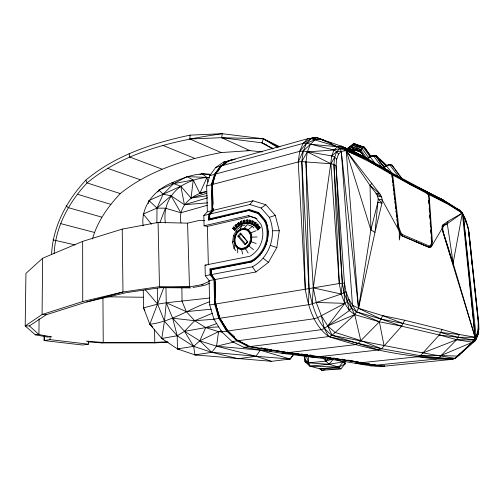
<?xml version="1.0" encoding="UTF-8"?>
<svg xmlns="http://www.w3.org/2000/svg" width="504" height="504" viewBox="0 0 504 504"><rect width="100%" height="100%" fill="white"/><g stroke="black" fill="none" stroke-linecap="round" stroke-linejoin="round"><path stroke-width="0.76" d="M165.381 223.064C163.258 208.114 168.764 195.268 180.816 186.259C189.454 181.131 199.143 177.326 209.311 177.591M44.176 335.891L44.131 340.559L50.022 339.633L50.047 336.508M462.924 351.288L455.282 358.357L452.592 359.314L384.779 366.143L375.417 365.23L342.739 359.61L287.948 352.642L249.763 346.607L237.932 340.742L227.6 331.002L219.731 318.282L215.517 304.019L214.994 279.468L211.05 274.649L252.441 266.811C269.615 257.487 277.175 235.236 269.338 217.356L261.116 208.02L249.889 204.517L209.462 214.168L209.582 218.805L249.146 209.513L258.602 212.512L265.514 220.406C272.009 235.299 265.873 253.84 251.565 261.652L211.1 269.483L211.05 274.649L214.855 279.569L255.938 271.977L268.443 262.357L276.835 247.571L279.279 230.719L275.285 215.384L265.822 204.731L252.951 200.768L212.965 210.414L209.462 214.168L209.784 219.53L208.681 220.072L208.593 214.376L212.102 210.622L212.43 185.617M204.618 220.393L199.477 220.361L187.57 223.165L158.08 222.44L122.22 229.112L82.656 241.372L42.62 258.243L42.084 314.502L25.2 325.93L35.274 334.801L48.378 337.182M44.428 336.086L44.131 340.559L82.58 345.032L88.402 344.175L88.395 341.05M143.142 225.842C140.503 206.678 154.659 189.674 171.769 182.908C183.884 177.521 197.064 172.292 210.565 174.352M156.876 222.932L156.996 208.108L163.094 194.229L173.659 183.62L187.116 176.621L206.968 177.421L207.963 182.007M39.085 318.893L38.921 334.555L51.862 336.937M384.779 366.143L384.325 365.633L383.991 366.225L379.669 366.66L370.112 365.772L337.113 360.221L313.954 357.349L248.856 346.721L237.031 340.861L226.699 331.128L218.837 318.415L214.622 304.17L214.956 281.786M308.662 356.599L308.561 362.855L309.941 366.143L319.662 368.796L340.899 368.834L345.038 363.951L344.824 360.921M247.754 223.259L247.848 219.876L246.229 220.078L246.135 223.455L247.754 223.259L247.143 222.503L247.199 220.506L247.848 219.876M345.744 360.209L318.9 356.813L313.954 357.349L282.114 353.336L243.892 347.351L232.067 341.523L221.747 331.827L213.904 319.171L209.714 304.977L214.622 304.17L213.973 279.733L211.189 274.548L210.924 269.861L251.282 262.061C265.558 254.274 271.99 235.834 265.482 220.903L258.728 213.167L249.467 210.231L208.681 220.072L209.614 214.603L213.116 210.855L212.965 210.414C211.623 191.829 209.393 170.132 229.144 160.562L307.868 138.676L320.273 138.947L323.826 140.446L316.922 137.548L311.258 138.512L306.564 143.167L303.276 151.017L301.827 161.513L309.021 288.603C311.97 305.771 317.268 324.601 332.073 335.317C373.105 343.224 413.992 351.88 455.282 358.357L475.266 340.736C478.567 335.173 479.26 328.658 478.642 322.302L469.022 232.086C467.895 225.408 465.759 218.925 462.363 213.053L447.974 221.287L443.041 224.746L442.147 226.157L442.783 227.373L442.865 231.884L475.089 337.252L472.531 342.235L455.282 358.357C412.266 358.678 369.552 349.852 328.784 336.577C313.715 325.76 308.272 306.659 305.279 289.22L298.223 161.954L299.716 151.332L303.087 143.394L307.868 138.676L316.922 137.548L326.271 141.435M247.955 345.328L237.932 340.742L237.737 340.2L237.031 340.861L227.575 330.605L219.731 318.282L308.498 304.718L309.021 288.603L305.959 161.96L307.289 151.868L310.401 144.308L314.861 139.854L320.273 138.947L341.429 146.192L365.759 157.84L388.162 170.654L392.049 174.724L398.053 226.674L400.434 233.617L402.425 236.055L429.836 247.628L431.317 246.758L442.084 228.539L442.147 226.157L443.684 226.025L447.281 223.694L462.363 213.053L459.056 209.828L442.764 199.723L418.446 187.538M361.941 156.398L361.74 155.629L351.868 151.288L351.899 150.614L346.279 148.453L345.731 148.913L347.823 148.995L353.537 151.357L361.74 155.629L362.206 156.593L361.563 155.667L357.84 153.997M265.514 220.406L265.482 220.903L264.65 221.092L258.042 213.52L248.976 210.634M246.135 223.455L246.185 222.617L247.143 222.503M308.498 304.718L312.184 303.881L313.274 287.885L331.783 155.912L333.995 150.003L337.352 146.708L341.429 146.192L356.019 153.518M262.332 151.918L249.984 150.633L221.168 152.561L189.819 138.997L190.109 135.135L222.308 133.705L263.378 138.789L279.991 146.84M478.529 323.795L468.707 231.991C467.958 225.225 464.631 219.316 462.363 213.053L444.326 201.272L425.376 190.852L424.532 191.142L424.784 190.525L383.279 168.38L388.162 170.654L387.935 171.341M234.051 248.441L232.558 242.298L233.509 235.651L236.735 229.792L236.886 231.903L237.422 232.344C234.725 236.048 234.203 240.704 235.607 244.982L238.102 247.981L241.592 249.228L245.398 248.447C250.702 245.48 252.964 238.568 250.57 233.006L248.018 230.026L244.503 228.841L240.723 229.673C235.519 232.665 233.295 239.463 235.607 244.982L234.965 245.234L234.051 248.441L235.891 250.664M51.566 254.577C52.75 226.441 66.931 200.359 85.888 180.092C115.448 155.32 152.901 142.96 190.109 135.135M54.155 253.506C55.421 226.806 69.08 202.148 87.066 182.921C125.005 151.553 174.674 140.44 222.308 133.705L221.577 137.693L249.984 150.633L246.897 150.438M382.574 167.882L388.162 170.654L367.706 159.718L346.172 150.589L341.29 151.408L338.524 154.155L336.729 159.107L336.048 165.677L342.317 283.097L344.068 292.83L344.799 303.364L349.348 310.558L354.747 314.622L379.392 321.804L401.682 326.183L439.312 334.958L456.674 339.702L472.531 342.235L475.266 340.736L477.924 334.82L478.252 321.672L468.707 231.991L470.837 250.74M237.932 340.742L320.916 329.729L324.356 328.551L327.713 325.937L344.799 303.364L341.214 294.046L339.286 283.513L333.906 164.524L334.688 157.179L336.716 151.654L339.822 148.592L343.615 148.126L365.759 157.84L371.643 161.494M388.855 171.032L392.736 175.046L398.702 226.579L400.693 232.445L402.419 234.568L416.405 240.566L415.901 241.775L429.15 247.319L430.536 246.506L431.147 245.076L431.745 241.069L428.507 194.311L424.784 190.525M432.369 241.7L431.991 245.171L431.147 245.076L431.5 241.832L432.369 241.7L429.099 194.676L425.376 190.852M235.651 244.522L238.001 247.351L241.29 248.516L244.875 247.779C249.871 244.982 252 238.474 249.745 233.232L247.351 230.423L244.037 229.307L240.477 230.089L237.365 232.609M249.215 220.122L249.127 220.746L250.066 220.828L250.809 220.261L250.217 223.656L248.629 223.518L249.215 220.122L250.809 220.261M211.667 275.165L214.994 279.468L213.973 279.733L210.162 274.812L209.947 268.966L251.023 260.99C264.839 253.436 270.925 235.526 264.65 221.092M232.735 228.501L233.793 226.92L235.878 228.822L234.807 230.404L232.735 228.501L233.793 226.92M293.649 354.369L290.147 359.043L271.536 361.318L194.903 354.892L177.427 348.919L161.803 338.474L164.443 321.187L166.263 302.765L165.942 287.551M477.288 335.059L475.266 340.736M355.994 153.581L341.429 146.192L346.172 150.589L370.062 185.529L375.94 193.177L377.565 196.012L378.202 199.03L377.861 202.23L370.875 229.906L358.52 308.322L354.747 314.622L332.073 335.317L328.784 336.577L249.763 346.607L249.386 345.983L248.856 346.721L243.892 347.351M229.018 161.299L229.144 160.562L235.198 159.264M250.217 223.656L249.719 222.831L250.066 220.828M203.811 215.517L208.593 214.376L213.116 210.855L213.041 208.53L213.116 210.855L212.102 210.622L207.327 211.774L203.811 215.517L204.07 225.811L248.233 215.643L255.534 217.999L260.845 224.129C265.866 235.752 260.971 250.154 249.871 256.271L205.034 265.148L205.298 275.732L210.162 274.812L211.1 269.483L209.947 268.966M350.545 360.65L361.097 362.71L417.564 356.788L420.405 355.685L439.312 334.958L457.834 337.327L475.089 337.252L453.235 263.516L442.084 228.539L452.945 264.027L462.363 213.053L446.267 203.232L427.033 192.578L427.953 194.355M248.629 223.518L248.781 222.749L249.719 222.831M477.754 333.648L477.055 336.571L477.924 334.82L477.609 332.854L478.397 327.94L478.8 329.257L478.101 332.186M148.252 203.534L148.957 200.561L180.816 186.259L191.073 198.047L207.232 195.735M215.359 174.119L212.638 184.118L215.359 174.119L299.716 151.332L303.276 151.017L331.783 155.912L334.688 157.179L336.729 159.107M453.235 263.516L447.281 223.694L447.974 221.287M364.833 157.777L360.436 151.332L361.954 148.327L363.296 147.313L364.373 147.206L371.039 156.498M467.435 226.101L467.605 225.521L467.781 227.751M431.411 244.087L430.536 246.506L431.317 246.758M212.102 210.622L211.409 184.729L214.502 174.352L220.412 166.162L228.293 160.795L232.829 159.825M207.327 211.774L206.672 185.97L209.784 175.631L215.699 167.46L223.593 162.105L231.26 160.36M252.101 220.796L251.893 221.47L252.787 221.747L253.613 221.269L252.101 220.796L251.03 224.104L252.542 224.582L253.613 221.269M234.958 225.811L236.219 224.444L237.945 226.8L236.685 228.167L234.958 225.811L236.219 224.444M252.542 224.582L252.157 223.7L252.787 221.747M92.49 238.984C97.329 221.527 107.995 206.64 120.254 193.586C149.096 170.383 185.346 159.434 221.168 152.561M260.442 254.936L259.793 254.161M189.819 138.997L221.577 137.693L261.979 142.84L263.378 138.789L278.548 147.086M251.03 224.104L251.263 223.423L252.157 223.7M268.386 231.695L267.404 231.903M326.731 141.504L320.273 138.947L337.352 146.708L339.822 148.592L341.29 151.408L352.485 305.153L351.452 308.013L349.348 310.558L327.713 325.937L332.073 335.317L378.586 349.959L381.591 348.749L401.682 326.183L404.687 320.229L442.121 329.484L459.346 334.486L475.089 337.252L476.129 336.231L477.609 332.854L476.255 338.65L457.493 356.076L440.899 355.572L420.405 355.685L381.591 348.749L328.784 336.577L324.356 328.551L321.294 315.617L316.254 302.432L313.274 287.885L305.959 161.96L301.827 161.513L298.223 161.954L212.266 184.502L212.94 205.424M430.87 245.366L429.584 246.116L429.15 247.319L429.836 247.628L401.839 235.79L400.441 234.083M163.208 339.11L161.803 338.474L149.827 324.274L163.913 287.337M159.875 222.737L165.432 208.196L180.835 212.745L207.245 205.304M245.108 225.061L241.611 225.842L240.364 229.087C234.87 232.243 232.527 239.413 234.965 245.234L237.598 248.403L241.277 249.713L245.291 248.894C250.891 245.763 253.279 238.468 250.746 232.596L248.062 229.452L244.352 228.205L240.364 229.087L240.477 230.089M428.362 196.516L428.507 194.311L427.348 193.593M206.672 185.97L211.409 184.729L215.479 174.636L214.502 174.352L209.784 175.631M426.189 192.874L426.441 192.257L390.581 172.866L389.661 173.174M180.974 222.799C177.484 206.212 191.885 194.576 206.539 191.262M234.688 240.597L232.558 242.298M238.827 226.302L237.762 223.801L238.915 222.447L240.238 225.187L238.827 226.302L237.504 223.568L238.915 222.447M254.778 222.081L254.457 222.781L255.282 223.247L256.177 222.875L254.778 222.081L253.254 225.2L254.652 226L256.177 222.875M298.223 161.954L303.276 151.017L310.401 144.308L337.352 146.708L343.615 148.126L367.706 159.718L389.888 172.494L390.657 173.647M439.312 334.958L442.121 329.484M402.419 234.568L401.839 235.79L402.425 236.055M254.652 226L254.381 225.093L255.282 223.247M253.254 225.2L253.562 224.627L254.381 225.093M219.731 318.282L215.693 304.051L215.611 301.751L215.693 304.051L218.837 318.415L213.904 319.171M370.112 365.772L374.604 365.312L374.951 364.688L375.417 365.23L379.871 365.431M389.888 172.494L370.049 162.055L346.172 150.589L339.822 148.592L333.995 150.003L307.289 151.868L301.827 161.513L305.279 289.22L215.517 304.019L219.838 318.081L226.699 331.128L227.575 330.605L219.838 318.081L218.837 318.415M305.279 289.22L339.286 283.513L330.908 163.768L334.688 157.179M459.944 353.795L459.22 355.062L457.235 356.341M337.296 358.98L341.87 359.705L342.26 359.024L342.739 359.61M157.802 191.98L158.955 190.027L173.659 183.62L193.221 179.997L199.868 193.353L203.471 192.578M398.053 226.674L397.788 227.115L398.702 226.579M241.158 224.872L240.477 222.182L241.807 220.991L242.682 224.034L241.158 224.872L240.282 221.829L241.807 220.991M255.244 226.775L257.179 223.94L258.413 225.03L256.473 227.871L255.244 226.775L257.179 223.94M282.114 353.336L287.047 352.75L287.513 352.031M145.209 289.548L157.613 304.151L164.443 321.187L177.219 335.765L193.675 346.368L211.756 352.302L255.938 356.271L290.147 359.043L293.189 354.81M426.101 191.495L442.764 199.723L460.53 211.214L463.151 214.565L476.129 336.231L473.659 339.986L456.674 339.702L422.73 353.033M216.714 172.771L221.262 165.929L303.087 143.394L306.564 143.167L314.861 139.854L337.352 146.708M400.693 232.445L399.981 233.516L400.434 233.617L399.326 239.948L399.269 231.116L382.234 199.968L381.591 196.913L379.984 194.034L346.172 150.589L358.52 308.322L380.854 319.013L401.682 326.183M442.783 227.373L443.684 226.025L443.041 224.746L447.281 223.694M234.807 230.404L234.303 229.591L234.927 228.659L235.878 228.822M256.473 227.871L256.322 226.964L257.468 225.288L258.413 225.03M251.282 262.061L251.565 261.652L251.023 260.99M347.458 149.524L347.823 148.995M217.709 171.543L219.045 169.678M249.146 209.513L249.467 210.231L209.784 219.53L209.614 214.603L212.965 210.414M243.218 220.651L243.331 221.111L244.818 220.122L245.215 223.385L243.615 223.908L243.218 220.651L244.818 220.122M476.129 336.231L476.255 338.65L473.659 339.986L457.834 337.327L440.509 332.445L402.961 323.448L382.763 315.68L358.52 308.322L374.995 232.331L370.875 229.906L370.062 185.529L371.933 183.217M257.317 228.457L257.954 230.145L256.933 228.778L259.22 226.321L260.247 227.682L258.413 229.648M249.889 204.517L252.951 200.768M333.037 359.434L329.099 364.247L309.941 366.143L305.002 361.752L304.441 355.698M247.168 242.493L245.007 244.717L237.819 236.174L240.345 233.119L247.64 241.933L240.345 233.119M237.819 236.174L239.154 236.332L241.007 234.095M245.007 244.717L247.565 241.649M299.716 151.332L306.564 143.167L333.995 150.003L336.716 151.654L338.524 154.155M328.054 358.495L325.842 361.129L308.561 362.855L305.159 359.856L304.813 356.063M214.502 174.352L220.305 167.693M360.473 362.124L359.913 362.735L355.326 363.233L383.991 366.225M236.685 228.167L236.294 227.304L237.031 226.498L237.945 226.8M440.509 332.445L459.346 334.486L456.674 339.702L438.637 358.035L435.872 359.056L375.417 365.23L370.931 364.298M256.933 228.778L259.22 226.321M257.922 229.257L259.27 227.808L260.247 227.682M404.687 320.229L382.763 315.68L379.392 321.804L358.06 343.47L354.923 344.704L287.948 352.642L282.549 351.71M399.748 230.429L398.922 231.254L399.269 231.116M244.037 229.307L244.503 228.841L244.352 228.205L247.206 224.589L252.422 226.321L253.846 227.972M42.62 258.243L25.937 273.401L25.2 325.93L29.396 325.93L46.236 314.742L86.631 301.978L122.976 292.005L159.484 286.663L189.479 286.915L201.606 284.697L209.16 281.427M331.783 155.912L336.716 151.654L341.29 151.408L358.52 308.322L352.485 305.153L348.856 299.294L346.002 291.747L344.446 283.021L336.048 165.677L333.906 164.524L330.908 163.768L305.959 161.96M349.984 146.752L353.524 143.829L354.596 143.772L364.373 147.206L370.925 156.624M237.346 229.295L241.611 225.842M238.543 225.414L239.375 224.752L240.238 225.187M234.36 337.132L227.6 331.002L313.961 318.767L317.539 317.734L344.799 303.364L347.319 301.392L348.856 299.294L351.452 308.013L354.747 314.622L360.757 340.572L381.591 348.749M222.484 165.659L224.91 163.8M226.12 162.874L229.144 160.562M348.491 150.06L352.649 146.885L352.775 145.02L353.524 143.829L363.296 147.313L370.364 157.166M347.766 148.838L352.775 145.02L361.954 148.327L368.745 157.815M350.784 150.532L353.184 148.705L360.436 151.332L365.381 158.262M346.784 148.932L353.524 143.829L361.954 148.327M352.315 151.2L354.18 149.789L355.251 149.726L352.75 151.603M252.422 226.321L247.351 230.423M261.116 208.02L265.822 204.731M346.991 149.045L352.775 145.02L360.864 149.864L367.013 158.477M384.999 168.79L375.826 156.064C372.695 154.791 369.482 156.347 367.088 158.401L367.334 159.037L370.409 156.895L373.521 155.805L375.826 156.064L386.19 170.069M384.054 166.982C386.228 165.136 389.17 163.951 391.954 165.066L401.675 178.076M384.382 167.561L386.776 165.911L389.768 164.846L391.954 165.066L394.115 168.33M211.05 274.649L211.1 269.483M352.655 151.502L355.251 149.726M417.564 356.788L435.872 359.056L452.592 359.314L453.921 358.464M303.087 143.394L311.258 138.512L314.861 139.854M352.195 150.961L354.18 149.789L360.505 151.641M215.699 167.46L220.412 166.162L226.365 162.798M349.858 150.545L353.184 148.705L360.839 152.17L354.18 149.789L353.184 148.705L352.649 146.885L348.044 149.612L351.351 150.463L344.767 148.113L349.959 149.814L349.763 150.412L351.868 151.288M240.994 223.971L241.895 223.48L242.682 224.034M258.042 213.52L258.728 213.167L258.602 212.512M143.369 215.586L143.256 214.042L156.996 208.108L171.058 195.766L184.426 204.7L207.686 202.835M209.425 283.311L204.63 285.377L201.606 284.697M209.897 301.669C189.655 308.713 171.511 321.741 149.827 324.274L143.546 307.881L143.268 290.272M440.899 355.572L472.531 342.235M212.562 313.211L194.638 320.714L184.527 331.33L177.219 335.765L161.803 338.474M321.294 315.617L327.713 325.937L354.747 314.622M199.886 174.56L202.047 173.741L210.546 174.932M216.619 323.562L205.714 327.594L184.527 331.33L172.645 318.2L166.263 302.765L157.613 304.151L143.546 307.881L144.906 310.609M428.507 194.311L392.736 175.046L391.816 175.379L392.049 174.724L370.049 162.055L365.759 157.84L367.284 159.138M87.904 341.851L101.903 342.928L103.238 342.455L154.804 342.43L167.328 341.756M312.184 303.881L341.214 294.046L346.002 291.747L347.319 301.392L349.348 310.558M256.215 230.725L249.745 233.232M269.338 217.356L275.285 215.384M245.215 223.385L244.509 222.724L243.564 223.033L243.615 223.908M428.255 194.947L429.099 194.676L446.267 203.232L442.764 199.723L437.674 197.656M386.99 165.621L376.135 155.503L373.785 155.975M122.22 229.112L122.976 292.005L82.732 301.543L42.084 314.502L46.236 314.742M206.665 193.271L191.073 198.047L193.221 179.997L187.116 176.621M332.13 359.251L325.842 361.129L323.19 358.218M207.629 197.845L184.426 204.7L180.816 186.259L171.769 182.908L173.288 182.574M352.157 151.855L355.925 153.55M311.377 138.31L313.639 137.686M221.552 330.838L218.541 331.651L199.76 340.855L193.675 346.368L177.427 348.919L177.219 335.765L172.645 318.2L194.638 320.714L214.817 319.202M210.162 274.812L211.189 274.548M233.887 342.059L216.55 346.21L199.76 340.855L184.527 331.33L193.675 346.368L194.903 354.892L197.24 354.841M86.631 301.978L126.265 292.648L160.543 287.658L189.479 286.915L187.57 223.165M344.497 360.864L345.038 363.951L338.745 367.095L319.662 368.796L322.106 370.295L325.055 369.596M206.772 191.759L199.868 193.353L206.968 177.421L202.047 173.741L203.528 174.208M204.07 225.811L207.377 226.378L250.393 216.512L256.958 218.635M373.936 155.994L376.135 155.503L377.685 157.412M223.593 162.105L227.38 161.293M205.298 275.732L209.097 280.633L213.973 279.733M193.057 287.482L203.087 285.661M194.903 354.892L211.756 352.302L238.127 358.754L240.458 358.59M369.936 156.523L371.479 156.303M221.747 331.827L226.699 331.128M370.031 156.353L376.135 155.503M238.127 358.754L255.938 356.271L271.536 361.318M339.286 283.513L344.446 283.021L344.068 292.83L347.319 301.392L351.452 308.013L356.416 311.774L379.392 321.804L384.061 345.864M232.067 341.523L237.031 340.861M307.868 138.676L316.922 137.548M370.012 156.423L371.53 156.234M373.804 155.95L375.322 155.761L386.543 166.232M247.199 220.506L246.242 220.626L246.229 220.078M209.727 298.009L166.263 302.765L186.348 311.636L194.638 320.714L205.714 327.594L218.541 331.651L222.403 332.029M214.622 304.17L215.517 304.019M378.586 349.959L319.221 356.656L323.064 357.046M211.384 309.185L186.348 311.636L182.051 301.323L181.862 287.242M320.878 369.337L322.106 370.295L340.899 368.834L338.745 367.095L329.099 364.247L308.561 362.855L306.482 356.404M35.274 334.801L38.921 334.555L29.396 325.93M218.799 326.894L205.714 327.594L199.76 340.855L211.756 352.302L216.55 346.21L218.541 331.651L222.39 331.525M101.903 342.928L154.81 342.896L168.134 342.185M257.065 236.956L250.746 237.182M272.784 230.75L279.279 230.719M190.745 287.904L160.543 287.658L159.484 286.663L158.08 222.44M165.432 208.196L156.996 208.108L148.957 200.561M106.854 296.793L143.697 297.266M221.577 137.693L263.378 138.789L277.376 147.244M316.254 302.432L344.799 303.364M341.87 359.705L376.097 365.362M377.597 365.406L379.84 365.482M86.316 341.145L103.238 342.455L102.936 297.517M268.046 350.897L216.55 346.21L255.938 356.271L260.253 350.223L290.147 359.043M269.602 351.036L271.158 351.168M452.592 359.314L420.405 355.685M177.427 348.919L179.695 349.133M211.409 184.729L212.442 184.829L212.266 184.502M282.435 351.918L291.728 353.235M293.284 353.399L294.84 353.562M297.177 353.808L298.74 353.966M301.077 354.211L303.414 354.457M304.97 354.614L307.308 354.86M324.601 357.204L326.901 357.443M329.206 357.683L330.744 357.84M333.043 358.079L334.58 358.237M287.948 352.642L294.935 353.417M297.259 353.676L298.815 353.846M301.14 354.104L303.471 354.362M305.027 354.533L307.352 354.791M50.022 339.633L88.402 344.175M287.047 352.75L318.9 356.813M347.3 360.41L348.85 360.612M350.4 360.814L355.049 361.418M356.599 361.62L358.149 361.822M205.034 265.148L206.375 265.337M325.099 357.046L326.624 357.286M328.91 357.651L331.197 358.01M332.722 358.256L335.009 358.615M52.977 239.841L75.065 244.938M260.959 347.981L262.496 348.245M264.039 348.51L265.583 348.781M267.126 349.045L268.67 349.31M270.207 349.581L271.75 349.845M273.294 350.11L281.005 351.446M260.914 348.056L271.675 349.984M273.212 350.261L274.749 350.538M276.286 350.816L280.898 351.647M347.533 360.058L349.039 360.354M402.961 323.448L380.854 319.013L356.416 311.774L352.485 305.153M367.945 363.674L369.438 363.983M313.274 287.885L341.214 294.046L342.317 283.097L333.906 164.524M377.565 196.012L381.591 196.913L375.94 193.177L379.984 194.034L370.062 185.529M208.593 214.376L209.614 214.603M364.934 363.126L366.421 363.466M367.907 363.8L369.394 364.134M370.887 364.474L374.604 365.312M60.814 223.644L94.62 232.483M360.713 146.229L364.373 147.206M101.65 217.098L68.059 207.572L66.156 205.739M372.569 155.534L373.521 155.805L382.756 168.323M388.823 164.569L389.768 164.846L398.406 176.431M77.509 194.261L110.899 204.391M351.131 151.288L353.651 152.435M360.757 340.572L335.009 332.394L327.713 325.937M346.928 148.762L346.279 148.453L348.069 149.159L344.95 148.031L349.795 149.82M120.254 193.586L87.066 182.921L85.888 180.092M335.733 359.547L343.092 361.929L345.038 363.951L344.503 361.488M457.575 209.336L459.056 209.828L460.461 211.636M250.129 241.485L256.139 243.489M348.069 149.159L345.668 148.384L351.351 150.463M265.671 243.753L266.578 244.062M270.642 245.454L276.835 247.571M357.304 153.739L361.74 155.629L359.661 154.822M360.36 155.156L361.985 155.812L358.401 154.237M107.327 168.254L140.162 179.708M360.902 155.327L353.537 151.357L345.832 148.523L349.19 150.079M360.864 149.864L352.649 146.885L360.436 151.332M349.681 150.671L352.554 151.742L349.681 150.602M161.973 169.111L129.515 156.971L129.188 153.474M348.031 149.745L351.899 150.614L360.7 155.194L357.374 153.745M328.167 142.078L331.752 143.495M363.51 157.355L364.109 157.595M248.233 215.643L250.393 216.512M354.596 143.772L363.296 147.313M162.672 145.322L194.538 158.306M233.509 235.651L235.299 236.351M416.405 240.566L429.584 246.116M415.901 241.775L416.543 242.065M344.767 148.113L346.878 149.071M345.832 148.523L349.247 150.085M426.441 192.257L411.308 185.094L390.581 172.866M272.809 149.014L261.979 142.84L266.837 145.158M220.412 166.162L221.275 166.585L221.262 165.929M306.401 362.426L305.002 361.752L305.159 359.856L309.941 366.143L338.745 367.095L343.092 361.929L329.099 364.247L325.842 361.129L325.534 358.81M427.033 192.578L444.326 201.272L460.53 211.214L461.198 212.329M307.289 151.868L330.908 163.768M358.697 154.382L359.031 154.558M453.556 207.012L459.056 209.828M261.979 142.84L273.061 148.541M359.176 154.961L353.644 152.088L353.537 151.357M378.221 165.306L388.162 170.654M239.047 340.969L248.856 346.721M391.507 174.296L392.736 175.046M372.947 162.307L374.258 163.12M386.171 165.514L392.332 173.401M369.81 156.505L375.241 163.472M248.031 245.272L253.531 249.688M263.334 258.376L268.443 262.357M319.908 368.474L322.106 370.295M462.294 213.822L463.151 214.565L463.812 216.644M256.738 224.645L257.468 225.288M255.597 226.315L256.322 226.964M233.705 227.537L234.927 228.659M233.075 228.469L234.303 229.591M380.533 160.064L385.081 164.31M379.499 161.784L384.577 166.534M149.827 324.274L152.674 326.951M228.136 331.141L234.347 337.006M158.955 190.027L163.094 194.229L171.058 195.766L180.835 212.745M239.154 236.332L245.763 244.175M143.256 214.042L151.49 224.179M244.875 247.779L248.138 253.033M258.665 227.002L259.27 227.808M395.023 169.539L398.645 174.397M399.552 175.613L401.367 178.038M236.011 225.112L237.031 226.498M235.273 225.918L236.294 227.304M466.106 222.333L465.589 219.473L463.441 216.292L475.089 337.252L462.363 213.053M252.441 266.811L255.938 271.977M478.642 322.302L478.252 321.672L478.8 329.257M240.282 221.829L240.477 222.182M238.594 223.14L239.375 224.752M241.29 248.516L242.67 254.035M346.172 150.589L370.875 229.906M241.378 221.684L241.895 223.48M361.563 155.667L361.733 156.429M238.001 247.351L238.102 247.981L237.598 248.403L237.737 252.895M244.27 220.796L244.509 222.724M391.904 176.154L392.081 177.698M392.351 180.01L392.616 182.328M392.887 184.647L393.063 186.19M393.328 188.509L393.599 190.821M393.863 193.139L394.134 195.458M394.399 197.77L394.582 199.313M394.846 201.632L395.117 203.95M395.382 206.262L395.646 208.58M395.917 210.899L396.094 212.442M396.364 214.761L396.629 217.073M396.9 219.391L397.165 221.71M397.435 224.022L397.612 225.565M470.988 252.296L471.29 255.402M471.517 257.739L471.744 260.07M471.971 262.401L472.191 264.732M472.494 267.844L472.721 270.175M428.633 200.422L428.854 203.547M429.175 208.234L429.389 211.359M429.66 215.265L429.881 218.389M430.151 222.296L430.416 226.202M430.687 230.107L430.907 233.232M431.178 237.138L431.392 240.263M214.855 279.569L215.454 297.165M465.589 219.473L465.627 220.683M215.101 283.311L215.454 295.602M212.581 190.191L212.934 203.963M209.097 280.633L209.714 304.977M207.377 226.378L208.354 264.833M157.286 288.408L157.613 304.151M154.539 329.225L154.81 342.896M82.656 241.372L82.732 301.543M377.861 202.23L374.995 232.331L381.919 203.207L382.234 199.968L378.202 199.03L381.919 203.207L377.861 202.23M311.207 355.27L309.645 355.106L311.233 355.219"/></g></svg>
